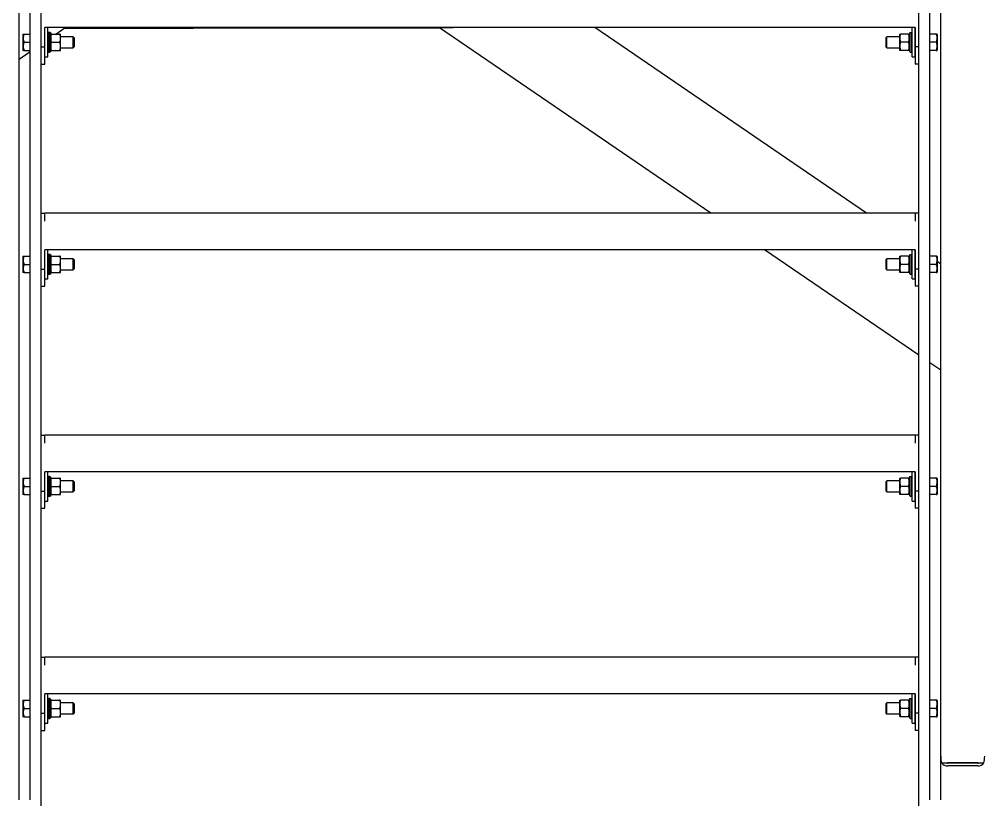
# Model space of a CAD drawing. Header units: millimetres. Extents: x 1293 to 41893, y 1011 to 26911.
# Drawn here: x 16264 to 17102, y 4667 to 5345 of the extents above; entities that cross this region are included whole.
import ezdxf

# ---------------------------------------------------------------- set-up
doc = ezdxf.new("R2010")
doc.units = ezdxf.units.MM
doc.header["$LTSCALE"] = 50
doc.layers.add('PASILLOS', color=2, linetype='Continuous')

msp = doc.modelspace()

# ---------------------------------------------------------------- linework, layer by layer
at = {"color": 7, "linetype": 'Continuous', "lineweight": 25}
for p, q in [((16295.3286007, 5331.8342872), (16303.4624474, 5337.3905372)), ((16302.2112734, 5336.5358573), (16640.279818, 5337.3853919)), ((16629.6502806, 5336.533158), (16465.3937017, 5336.9459195)), ((16864.0444382, 5176.3042543), (16628.4470705, 5337.3556573)), ((16640.279818, 5337.3853919), (16640.2798051, 5337.3905372)), ((16999.0709776, 5176.3042543), (16763.4225852, 5337.3905372)), ((16263.5878232, 5310.1520864), (16273.1128232, 5316.6586366)), ((17044.6378232, 5052.8528833), (16910.4905807, 5144.5542543)), ((17063.6878232, 5132.1329898), (17060.5128232, 5134.3033799)), ((17063.6878232, 5039.8305425), (17054.1628232, 5046.3417129))]:
    msp.add_line(p, q, dxfattribs=at)
at = {"layer": 'PASILLOS', "linetype": 'Continuous', "lineweight": 25}
for p, q in [((16282.6378232, 4373.9816934), (16282.6378232, 6718.9945175)), ((17044.6378232, 4373.9816934), (17044.6378232, 6718.9945175)), ((16273.1128232, 4666.9454056), (16273.1128232, 5618.1797134)), ((17054.1628232, 4666.9454056), (17054.1628232, 5618.1797134)), ((16263.5878232, 4704.660703), (16263.5878232, 5351.8920804)), ((17063.6878232, 4704.660703), (17063.6878232, 5351.8920804)), ((16266.9753216, 5331.8342872), (16266.7628232, 5331.4662292)), ((16266.7628232, 5331.4662292), (16266.7628232, 5317.9148452)), ((16267.6133756, 5331.8342872), (16273.1128232, 5331.8342872)), ((16285.8178232, 5320.6405372), (16285.8178232, 5337.3905372)), ((17041.4678232, 5337.3905372), (16285.8178232, 5337.3905372)), ((16288.3528232, 5311.9905372), (16288.3528232, 5337.3905372)), ((16289.1465732, 5333.3205372), (16288.3528232, 5332.5267872)), ((16288.3528232, 5332.5265443), (16289.1465732, 5333.3202696)), ((16290.0990732, 5333.3205372), (16289.1465732, 5333.3205372)), ((16289.1465732, 5333.3202696), (16289.1465732, 5316.0605372)), ((16290.0990732, 5333.3202696), (16289.1465732, 5333.3202696)), ((16290.8928232, 5332.5267872), (16290.0990732, 5333.3205372)), ((16290.0990732, 5316.0605372), (16290.0990732, 5333.3202696)), ((16290.0990732, 5333.3202696), (16290.8928232, 5332.5265443)), ((16290.8928232, 5332.5265443), (16290.8928232, 5332.5267872)), ((16290.8928232, 5332.5265443), (16290.8928232, 5316.8542872)), ((16290.9301385, 5331.8342872), (16290.8928232, 5331.7696552)), ((16291.5664341, 5331.8342872), (16298.5535872, 5331.8342872)), ((16299.2271982, 5317.6114192), (16299.2271982, 5331.7696552)), ((17028.0857635, 5331.8342872), (17028.0484482, 5331.7696552)), ((17028.0484482, 5317.6114192), (17028.0484482, 5331.7696552)), ((17035.7092122, 5331.8342872), (17028.7220591, 5331.8342872)), ((17036.3828232, 5332.5267872), (17037.1765732, 5333.3205372)), ((17037.1765732, 5333.3202696), (17036.3828232, 5332.5265443)), ((17036.3828232, 5332.5265443), (17036.3828232, 5332.5267872)), ((17036.3828232, 5332.5265443), (17036.3828232, 5316.8542872)), ((17037.1765732, 5333.3205372), (17038.1290732, 5333.3205372)), ((17037.1765732, 5316.0605372), (17037.1765732, 5333.3202696)), ((17037.1765732, 5333.3202696), (17038.1290732, 5333.3202696)), ((17038.1290732, 5333.3205372), (17038.9228232, 5332.5267872)), ((17038.1290732, 5333.3202696), (17038.1290732, 5316.0605372)), ((17038.9228232, 5332.5265443), (17038.1290732, 5333.3202696)), ((17038.9228232, 5311.9905372), (17038.9228232, 5337.3905372)), ((17041.4628232, 5311.9905372), (17041.4628232, 5337.3905372)), ((17041.4678232, 5337.3905372), (17041.4678232, 5320.6405372)), ((17059.6622708, 5331.8342872), (17054.1628232, 5331.8342872)), ((17060.5128232, 5331.4662292), (17060.3003248, 5331.8342872)), ((17060.5128232, 5331.4662292), (17060.5128232, 5317.9148452)), ((16267.6133756, 5324.6905372), (16273.1128232, 5324.6905372)), ((16291.571719, 5324.6905372), (16298.5483024, 5324.6905372)), ((16310.4190732, 5329.4530372), (16299.2271982, 5329.4530372)), ((16311.2128232, 5328.6592872), (16310.4190732, 5329.4530372)), ((16310.4190732, 5319.9280372), (16310.4190732, 5329.4530372)), ((16311.2128232, 5328.6592872), (16311.2128232, 5320.7217872)), ((17016.8565732, 5329.4530372), (17016.0628232, 5328.6592872)), ((17016.0628232, 5328.6592872), (17016.0628232, 5320.7217872)), ((17028.0484482, 5329.4530372), (17016.8565732, 5329.4530372)), ((17016.8565732, 5319.9280372), (17016.8565732, 5329.4530372)), ((17035.7039274, 5324.6905372), (17028.727344, 5324.6905372)), ((17041.4678232, 5329.4530372), (17041.4628232, 5329.4530372)), ((17059.6622708, 5324.6905372), (17054.1628232, 5324.6905372)), ((16266.7628232, 5317.9148452), (16266.9753216, 5317.5467872)), ((16267.6133756, 5317.5467872), (16273.1128232, 5317.5467872)), ((16282.6378232, 5320.6405372), (16285.8178232, 5320.6405372)), ((16285.8178232, 5305.6405372), (16285.8178232, 5320.6405372)), ((16288.3528232, 5316.8542872), (16289.1465732, 5316.0605372)), ((16289.1465732, 5316.0605372), (16290.0990732, 5316.0605372)), ((16290.0990732, 5316.0605372), (16290.8928232, 5316.8542872)), ((16291.5664341, 5317.5467872), (16298.5535872, 5317.5467872)), ((16299.1898829, 5317.5467872), (16299.2271982, 5317.6114192)), ((16299.2271982, 5319.9280372), (16310.4190732, 5319.9280372)), ((16310.4190732, 5319.9280372), (16311.2128232, 5320.7217872)), ((17016.0628232, 5320.7217872), (17016.8565732, 5319.9280372)), ((17016.8565732, 5319.9280372), (17028.0484482, 5319.9280372)), ((17035.7092122, 5317.5467872), (17028.7220591, 5317.5467872)), ((17036.3455079, 5317.5467872), (17036.3828232, 5317.6114192)), ((17036.3828232, 5316.8542872), (17037.1765732, 5316.0605372)), ((17037.1765732, 5316.0605372), (17038.1290732, 5316.0605372)), ((17038.1290732, 5316.0605372), (17038.9228232, 5316.8542872)), ((17041.4628232, 5319.9280372), (17041.4678232, 5319.9280372)), ((17044.6378232, 5320.6405372), (17041.4678232, 5320.6405372)), ((17041.4678232, 5320.6405372), (17041.4678232, 5305.6405372)), ((17059.6622708, 5317.5467872), (17054.1628232, 5317.5467872)), ((17060.3003248, 5317.5467872), (17060.5128232, 5317.9148452)), ((16285.8178232, 5311.9905372), (16288.3528232, 5311.9905372)), ((17038.9228232, 5311.9905372), (17041.4628232, 5311.9905372)), ((16282.6378232, 5305.6405372), (16285.8178232, 5305.6405372)), ((17044.6378232, 5305.6405372), (17041.4678232, 5305.6405372)), ((16282.6378232, 5176.3042543), (16285.8178232, 5176.3042543)), ((16285.8178232, 5169.4722543), (16285.8178232, 5176.3042543)), ((17041.4678232, 5176.3042543), (16285.8178232, 5176.3042543)), ((17044.6478232, 5176.3042543), (17041.4678232, 5176.3042543)), ((17041.4678232, 5176.3042543), (17041.4678232, 5169.4722543)), ((16266.9753216, 5138.9980043), (16266.7628232, 5138.6299462)), ((16266.7628232, 5138.6299462), (16266.7628232, 5125.0785623)), ((16267.6133756, 5138.9980043), (16273.1128232, 5138.9980043)), ((16285.8178232, 5127.8042543), (16285.8178232, 5144.5542543)), ((17041.4678232, 5144.5542543), (16285.8178232, 5144.5542543)), ((16288.3528232, 5119.1542543), (16288.3528232, 5144.5542543)), ((16289.1465732, 5140.4842543), (16288.3528232, 5139.6905043)), ((16288.3528232, 5139.6902613), (16289.1465732, 5140.4839867)), ((16290.0990732, 5140.4842543), (16289.1465732, 5140.4842543)), ((16289.1465732, 5140.4839867), (16289.1465732, 5123.2242543)), ((16290.0990732, 5140.4839867), (16289.1465732, 5140.4839867)), ((16290.8928232, 5139.6905043), (16290.0990732, 5140.4842543)), ((16290.0990732, 5123.2242543), (16290.0990732, 5140.4839867)), ((16290.0990732, 5140.4839867), (16290.8928232, 5139.6902613)), ((16290.8928232, 5139.6902613), (16290.8928232, 5139.6905043)), ((16290.8928232, 5139.6902613), (16290.8928232, 5124.0180043)), ((16290.9301385, 5138.9980043), (16290.8928232, 5138.9333723)), ((16291.5664341, 5138.9980043), (16298.5535872, 5138.9980043)), ((16299.2271982, 5124.7751363), (16299.2271982, 5138.9333723)), ((17028.0857635, 5138.9980043), (17028.0484482, 5138.9333723)), ((17028.0484482, 5124.7751363), (17028.0484482, 5138.9333723)), ((17035.7092122, 5138.9980043), (17028.7220591, 5138.9980043)), ((17036.3828232, 5139.6905043), (17037.1765732, 5140.4842543)), ((17037.1765732, 5140.4839867), (17036.3828232, 5139.6902613)), ((17036.3828232, 5139.6902613), (17036.3828232, 5139.6905043)), ((17036.3828232, 5139.6902613), (17036.3828232, 5124.0180043)), ((17037.1765732, 5140.4842543), (17038.1290732, 5140.4842543)), ((17037.1765732, 5123.2242543), (17037.1765732, 5140.4839867)), ((17037.1765732, 5140.4839867), (17038.1290732, 5140.4839867)), ((17038.1290732, 5140.4842543), (17038.9228232, 5139.6905043)), ((17038.1290732, 5140.4839867), (17038.1290732, 5123.2242543)), ((17038.9228232, 5139.6902613), (17038.1290732, 5140.4839867)), ((17038.9228232, 5119.1542543), (17038.9228232, 5144.5542543)), ((17041.4628232, 5119.1542543), (17041.4628232, 5144.5542543)), ((17041.4678232, 5144.5542543), (17041.4678232, 5127.8042543)), ((17059.6622708, 5138.9980043), (17054.1628232, 5138.9980043)), ((17060.5128232, 5138.6299462), (17060.3003248, 5138.9980043)), ((17060.5128232, 5138.6299462), (17060.5128232, 5125.0785623)), ((16267.6133756, 5131.8542543), (16273.1128232, 5131.8542543)), ((16291.571719, 5131.8542543), (16298.5483024, 5131.8542543)), ((16310.4190732, 5136.6167543), (16299.2271982, 5136.6167543)), ((16311.2128232, 5135.8230043), (16310.4190732, 5136.6167543)), ((16310.4190732, 5127.0917543), (16310.4190732, 5136.6167543)), ((16311.2128232, 5135.8230043), (16311.2128232, 5127.8855043)), ((17016.8565732, 5136.6167543), (17016.0628232, 5135.8230043)), ((17016.0628232, 5135.8230043), (17016.0628232, 5127.8855043)), ((17028.0484482, 5136.6167543), (17016.8565732, 5136.6167543)), ((17016.8565732, 5127.0917543), (17016.8565732, 5136.6167543)), ((17035.7039274, 5131.8542543), (17028.727344, 5131.8542543)), ((17041.4678232, 5136.6167543), (17041.4628232, 5136.6167543)), ((17059.6622708, 5131.8542543), (17054.1628232, 5131.8542543)), ((16266.7628232, 5125.0785623), (16266.9753216, 5124.7105043)), ((16267.6133756, 5124.7105043), (16273.1128232, 5124.7105043)), ((16282.6378232, 5127.8042543), (16285.8178232, 5127.8042543)), ((16285.8178232, 5112.8042543), (16285.8178232, 5127.8042543)), ((16288.3528232, 5124.0180043), (16289.1465732, 5123.2242543)), ((16289.1465732, 5123.2242543), (16290.0990732, 5123.2242543)), ((16290.0990732, 5123.2242543), (16290.8928232, 5124.0180043)), ((16291.5664341, 5124.7105043), (16298.5535872, 5124.7105043)), ((16299.1898829, 5124.7105043), (16299.2271982, 5124.7751363)), ((16299.2271982, 5127.0917543), (16310.4190732, 5127.0917543)), ((16310.4190732, 5127.0917543), (16311.2128232, 5127.8855043)), ((17016.0628232, 5127.8855043), (17016.8565732, 5127.0917543)), ((17016.8565732, 5127.0917543), (17028.0484482, 5127.0917543)), ((17035.7092122, 5124.7105043), (17028.7220591, 5124.7105043)), ((17036.3455079, 5124.7105043), (17036.3828232, 5124.7751363)), ((17036.3828232, 5124.0180043), (17037.1765732, 5123.2242543)), ((17037.1765732, 5123.2242543), (17038.1290732, 5123.2242543)), ((17038.1290732, 5123.2242543), (17038.9228232, 5124.0180043)), ((17041.4628232, 5127.0917543), (17041.4678232, 5127.0917543)), ((17044.6378232, 5127.8042543), (17041.4678232, 5127.8042543)), ((17041.4678232, 5127.8042543), (17041.4678232, 5112.8042543)), ((17059.6622708, 5124.7105043), (17054.1628232, 5124.7105043)), ((17060.3003248, 5124.7105043), (17060.5128232, 5125.0785623)), ((16285.8178232, 5119.1542543), (16288.3528232, 5119.1542543)), ((17038.9228232, 5119.1542543), (17041.4628232, 5119.1542543)), ((16282.6378232, 5112.8042543), (16285.8178232, 5112.8042543)), ((17044.6378232, 5112.8042543), (17041.4678232, 5112.8042543)), ((16282.6378232, 4983.4679714), (16285.8178232, 4983.4679714)), ((17041.4678232, 4983.4679714), (16285.8178232, 4983.4679714)), ((16285.8178232, 4976.6359714), (16285.8178232, 4983.4679714)), ((17044.6478232, 4983.4679714), (17041.4678232, 4983.4679714)), ((17041.4678232, 4983.4679714), (17041.4678232, 4976.6359714)), ((16266.9753216, 4946.1617214), (16266.7628232, 4945.7936633)), ((16266.7628232, 4945.7936633), (16266.7628232, 4932.2422794)), ((16267.6133756, 4946.1617214), (16273.1128232, 4946.1617214)), ((17041.4678232, 4951.7179714), (16285.8178232, 4951.7179714)), ((16285.8178232, 4934.9679714), (16285.8178232, 4951.7179714)), ((16288.3528232, 4926.3179714), (16288.3528232, 4951.7179714)), ((16289.1465732, 4947.6479714), (16288.3528232, 4946.8542214)), ((16288.3528232, 4946.8539784), (16289.1465732, 4947.6477038)), ((16290.0990732, 4947.6479714), (16289.1465732, 4947.6479714)), ((16289.1465732, 4947.6477038), (16289.1465732, 4930.3879714)), ((16290.0990732, 4947.6477038), (16289.1465732, 4947.6477038)), ((16290.8928232, 4946.8542214), (16290.0990732, 4947.6479714)), ((16290.0990732, 4930.3879714), (16290.0990732, 4947.6477038)), ((16290.0990732, 4947.6477038), (16290.8928232, 4946.8539784)), ((16290.8928232, 4946.8539784), (16290.8928232, 4946.8542214)), ((16290.8928232, 4946.8539784), (16290.8928232, 4931.1817214)), ((16290.9301385, 4946.1617214), (16290.8928232, 4946.0970894)), ((16291.5664341, 4946.1617214), (16298.5535872, 4946.1617214)), ((16299.2271982, 4931.9388534), (16299.2271982, 4946.0970894)), ((17028.0857635, 4946.1617214), (17028.0484482, 4946.0970894)), ((17028.0484482, 4931.9388534), (17028.0484482, 4946.0970894)), ((17035.7092122, 4946.1617214), (17028.7220591, 4946.1617214)), ((17036.3828232, 4946.8542214), (17037.1765732, 4947.6479714)), ((17037.1765732, 4947.6477038), (17036.3828232, 4946.8539784)), ((17036.3828232, 4946.8539784), (17036.3828232, 4946.8542214)), ((17036.3828232, 4946.8539784), (17036.3828232, 4931.1817214)), ((17037.1765732, 4947.6479714), (17038.1290732, 4947.6479714)), ((17037.1765732, 4930.3879714), (17037.1765732, 4947.6477038)), ((17037.1765732, 4947.6477038), (17038.1290732, 4947.6477038)), ((17038.1290732, 4947.6479714), (17038.9228232, 4946.8542214)), ((17038.1290732, 4947.6477038), (17038.1290732, 4930.3879714)), ((17038.9228232, 4946.8539784), (17038.1290732, 4947.6477038)), ((17038.9228232, 4926.3179714), (17038.9228232, 4951.7179714)), ((17041.4628232, 4926.3179714), (17041.4628232, 4951.7179714)), ((17041.4678232, 4951.7179714), (17041.4678232, 4934.9679714)), ((17059.6622708, 4946.1617214), (17054.1628232, 4946.1617214)), ((17060.5128232, 4945.7936633), (17060.3003248, 4946.1617214)), ((17060.5128232, 4945.7936633), (17060.5128232, 4932.2422794)), ((16267.6133756, 4939.0179714), (16273.1128232, 4939.0179714)), ((16291.571719, 4939.0179714), (16298.5483024, 4939.0179714)), ((16310.4190732, 4943.7804714), (16299.2271982, 4943.7804714)), ((16311.2128232, 4942.9867214), (16310.4190732, 4943.7804714)), ((16310.4190732, 4934.2554714), (16310.4190732, 4943.7804714)), ((16311.2128232, 4942.9867214), (16311.2128232, 4935.0492214)), ((17016.8565732, 4943.7804714), (17016.0628232, 4942.9867214)), ((17016.0628232, 4942.9867214), (17016.0628232, 4935.0492214)), ((17028.0484482, 4943.7804714), (17016.8565732, 4943.7804714)), ((17016.8565732, 4934.2554714), (17016.8565732, 4943.7804714)), ((17035.7039274, 4939.0179714), (17028.727344, 4939.0179714)), ((17041.4678232, 4943.7804714), (17041.4628232, 4943.7804714)), ((17059.6622708, 4939.0179714), (17054.1628232, 4939.0179714)), ((16266.7628232, 4932.2422794), (16266.9753216, 4931.8742214)), ((16267.6133756, 4931.8742214), (16273.1128232, 4931.8742214)), ((16282.6378232, 4934.9679714), (16285.8178232, 4934.9679714)), ((16285.8178232, 4919.9679714), (16285.8178232, 4934.9679714)), ((16288.3528232, 4931.1817214), (16289.1465732, 4930.3879714)), ((16289.1465732, 4930.3879714), (16290.0990732, 4930.3879714)), ((16290.0990732, 4930.3879714), (16290.8928232, 4931.1817214)), ((16291.5664341, 4931.8742214), (16298.5535872, 4931.8742214)), ((16299.1898829, 4931.8742214), (16299.2271982, 4931.9388534)), ((16299.2271982, 4934.2554714), (16310.4190732, 4934.2554714)), ((16310.4190732, 4934.2554714), (16311.2128232, 4935.0492214)), ((17016.0628232, 4935.0492214), (17016.8565732, 4934.2554714)), ((17016.8565732, 4934.2554714), (17028.0484482, 4934.2554714)), ((17035.7092122, 4931.8742214), (17028.7220591, 4931.8742214)), ((17036.3455079, 4931.8742214), (17036.3828232, 4931.9388534)), ((17036.3828232, 4931.1817214), (17037.1765732, 4930.3879714)), ((17037.1765732, 4930.3879714), (17038.1290732, 4930.3879714)), ((17038.1290732, 4930.3879714), (17038.9228232, 4931.1817214)), ((17041.4628232, 4934.2554714), (17041.4678232, 4934.2554714)), ((17044.6378232, 4934.9679714), (17041.4678232, 4934.9679714)), ((17041.4678232, 4934.9679714), (17041.4678232, 4919.9679714)), ((17059.6622708, 4931.8742214), (17054.1628232, 4931.8742214)), ((17060.3003248, 4931.8742214), (17060.5128232, 4932.2422794)), ((16285.8178232, 4926.3179714), (16288.3528232, 4926.3179714)), ((17038.9228232, 4926.3179714), (17041.4628232, 4926.3179714)), ((16282.6378232, 4919.9679714), (16285.8178232, 4919.9679714)), ((17044.6378232, 4919.9679714), (17041.4678232, 4919.9679714)), ((16282.6378232, 4790.6316885), (16285.8178232, 4790.6316885)), ((17041.4678232, 4790.6316885), (16285.8178232, 4790.6316885)), ((16285.8178232, 4783.7996885), (16285.8178232, 4790.6316885)), ((17044.6478232, 4790.6316885), (17041.4678232, 4790.6316885)), ((17041.4678232, 4790.6316885), (17041.4678232, 4783.7996885)), ((16266.9753216, 4753.3254385), (16266.7628232, 4752.9573804)), ((16266.7628232, 4752.9573804), (16266.7628232, 4739.4059965)), ((16267.6133756, 4753.3254385), (16273.1128232, 4753.3254385)), ((17041.4678232, 4758.8816885), (16285.8178232, 4758.8816885)), ((16285.8178232, 4742.1316885), (16285.8178232, 4758.8816885)), ((16288.3528232, 4733.4816885), (16288.3528232, 4758.8816885)), ((16289.1465732, 4754.8116885), (16288.3528232, 4754.0179385)), ((16288.3528232, 4754.0176955), (16289.1465732, 4754.8114209)), ((16290.0990732, 4754.8116885), (16289.1465732, 4754.8116885)), ((16289.1465732, 4754.8114209), (16289.1465732, 4737.5516885)), ((16290.0990732, 4754.8114209), (16289.1465732, 4754.8114209)), ((16290.8928232, 4754.0179385), (16290.0990732, 4754.8116885)), ((16290.0990732, 4737.5516885), (16290.0990732, 4754.8114209)), ((16290.0990732, 4754.8114209), (16290.8928232, 4754.0176955)), ((16290.8928232, 4754.0176955), (16290.8928232, 4754.0179385)), ((16290.8928232, 4754.0176955), (16290.8928232, 4738.3454385)), ((16290.9301385, 4753.3254385), (16290.8928232, 4753.2608065)), ((16291.5664341, 4753.3254385), (16298.5535872, 4753.3254385)), ((16299.2271982, 4739.1025705), (16299.2271982, 4753.2608065)), ((17028.0857635, 4753.3254385), (17028.0484482, 4753.2608065)), ((17028.0484482, 4739.1025705), (17028.0484482, 4753.2608065)), ((17035.7092122, 4753.3254385), (17028.7220591, 4753.3254385)), ((17036.3828232, 4754.0179385), (17037.1765732, 4754.8116885)), ((17037.1765732, 4754.8114209), (17036.3828232, 4754.0176955)), ((17036.3828232, 4754.0176955), (17036.3828232, 4754.0179385)), ((17036.3828232, 4754.0176955), (17036.3828232, 4738.3454385)), ((17037.1765732, 4754.8116885), (17038.1290732, 4754.8116885)), ((17037.1765732, 4737.5516885), (17037.1765732, 4754.8114209)), ((17037.1765732, 4754.8114209), (17038.1290732, 4754.8114209)), ((17038.1290732, 4754.8116885), (17038.9228232, 4754.0179385)), ((17038.1290732, 4754.8114209), (17038.1290732, 4737.5516885)), ((17038.9228232, 4754.0176955), (17038.1290732, 4754.8114209)), ((17038.9228232, 4733.4816885), (17038.9228232, 4758.8816885)), ((17041.4628232, 4733.4816885), (17041.4628232, 4758.8816885)), ((17041.4678232, 4758.8816885), (17041.4678232, 4742.1316885)), ((17059.6622708, 4753.3254385), (17054.1628232, 4753.3254385)), ((17060.5128232, 4752.9573804), (17060.3003248, 4753.3254385)), ((17060.5128232, 4752.9573804), (17060.5128232, 4739.4059965)), ((16267.6133756, 4746.1816885), (16273.1128232, 4746.1816885)), ((16291.571719, 4746.1816885), (16298.5483024, 4746.1816885)), ((16310.4190732, 4750.9441885), (16299.2271982, 4750.9441885)), ((16311.2128232, 4750.1504385), (16310.4190732, 4750.9441885)), ((16310.4190732, 4741.4191885), (16310.4190732, 4750.9441885)), ((16311.2128232, 4750.1504385), (16311.2128232, 4742.2129385)), ((17016.8565732, 4750.9441885), (17016.0628232, 4750.1504385)), ((17016.0628232, 4750.1504385), (17016.0628232, 4742.2129385)), ((17028.0484482, 4750.9441885), (17016.8565732, 4750.9441885)), ((17016.8565732, 4741.4191885), (17016.8565732, 4750.9441885)), ((17035.7039274, 4746.1816885), (17028.727344, 4746.1816885)), ((17041.4678232, 4750.9441885), (17041.4628232, 4750.9441885)), ((17059.6622708, 4746.1816885), (17054.1628232, 4746.1816885)), ((16266.7628232, 4739.4059965), (16266.9753216, 4739.0379385)), ((16267.6133756, 4739.0379385), (16273.1128232, 4739.0379385)), ((16282.6378232, 4742.1316885), (16285.8178232, 4742.1316885)), ((16285.8178232, 4727.1316885), (16285.8178232, 4742.1316885)), ((16288.3528232, 4738.3454385), (16289.1465732, 4737.5516885)), ((16289.1465732, 4737.5516885), (16290.0990732, 4737.5516885)), ((16290.0990732, 4737.5516885), (16290.8928232, 4738.3454385)), ((16291.5664341, 4739.0379385), (16298.5535872, 4739.0379385)), ((16299.1898829, 4739.0379385), (16299.2271982, 4739.1025705)), ((16299.2271982, 4741.4191885), (16310.4190732, 4741.4191885)), ((16310.4190732, 4741.4191885), (16311.2128232, 4742.2129385)), ((17016.0628232, 4742.2129385), (17016.8565732, 4741.4191885)), ((17016.8565732, 4741.4191885), (17028.0484482, 4741.4191885)), ((17035.7092122, 4739.0379385), (17028.7220591, 4739.0379385)), ((17036.3455079, 4739.0379385), (17036.3828232, 4739.1025705)), ((17036.3828232, 4738.3454385), (17037.1765732, 4737.5516885)), ((17037.1765732, 4737.5516885), (17038.1290732, 4737.5516885)), ((17038.1290732, 4737.5516885), (17038.9228232, 4738.3454385)), ((17041.4628232, 4741.4191885), (17041.4678232, 4741.4191885)), ((17044.6378232, 4742.1316885), (17041.4678232, 4742.1316885)), ((17041.4678232, 4742.1316885), (17041.4678232, 4727.1316885)), ((17059.6622708, 4739.0379385), (17054.1628232, 4739.0379385)), ((17060.3003248, 4739.0379385), (17060.5128232, 4739.4059965)), ((16285.8178232, 4733.4816885), (16288.3528232, 4733.4816885)), ((17038.9228232, 4733.4816885), (17041.4628232, 4733.4816885)), ((16282.6378232, 4727.1316885), (16285.8178232, 4727.1316885)), ((17044.6378232, 4727.1316885), (17041.4678232, 4727.1316885)), ((16263.5878232, 4666.9454056), (16263.5878232, 4704.660703)), ((17063.6878232, 4666.9454056), (17063.6878232, 4704.660703)), ((17064.3258292, 4698.8382512), (17069.7838232, 4698.8382512)), ((17095.6918232, 4698.8382512), (17069.7838232, 4698.8382512)), ((17095.6918232, 4698.5831997), (17069.7838232, 4698.5831997)), ((17095.6918232, 4696.2482962), (17069.7838232, 4696.2482962)), ((17095.6918232, 4698.8382512), (17101.1498171, 4698.8382512))]:
    msp.add_line(p, q, dxfattribs=at)
for centre, radius, start, end in [((17069.507892, 4702.7127916), 6.4703817, 216.7848413572, 272.4441349885), ((17069.7712165, 4702.4038237), 3.8206449, 248.9453872165, 270.1890552755), ((17095.9677543, 4702.7127916), 6.4703817, 267.5558650116, 323.2151586428), ((17095.7044299, 4702.4038237), 3.8206449, 269.8109447244, 291.0546127836)]:
    msp.add_arc(centre, radius, start, end, dxfattribs=at)
for centre, start_param, end_param in [((17069.7838232, 4704.660703), 1.5707963268, 2.0323981546), ((17069.7838232, 4704.660703), 1.5707963268, 2.0323981546), ((17095.6918232, 4704.660703), 4.2507871526, 4.7123889804), ((17095.6918232, 4704.660703), 4.2507871526, 4.7123889804)]:
    msp.add_ellipse(centre, major_axis=(0, 13.0729142), ratio=0.4663076582, start_param=start_param, end_param=end_param, dxfattribs=at)
for points, knots in [([(16267.6133756, 5331.8342872), (16267.430511, 5331.2146308), (16267.0608167, 5329.9618811), (16266.8556596, 5327.5305895), (16267.3199759, 5325.7902505), (16267.6133756, 5324.6905372)], [0, 0, 0, 0, 0.2648633469, 0.5354700776, 1, 1, 1, 1]), ([(16267.0210364, 5331.8342872), (16267.0135213, 5331.8342872), (16266.9859959, 5331.8342872), (16267.3492781, 5331.8342872), (16267.6133756, 5331.8342872)], [0, 0, 0, 0, 0.2730240829, 1, 1, 1, 1]), ([(16291.571719, 5324.6905372), (16291.3882554, 5325.3100812), (16291.0173572, 5326.5625791), (16290.8095507, 5328.9937693), (16291.2733499, 5330.7343676), (16291.5664341, 5331.8342872)], [0, 0, 0, 0, 0.2648580026, 0.535448761, 1, 1, 1, 1]), ([(16291.5664341, 5331.8342872), (16291.3019147, 5331.8342872), (16290.9404454, 5331.8342872), (16290.9666539, 5331.8342872), (16290.9736834, 5331.8342872)], [0, 0, 0, 0, 0.7317895733, 1, 1, 1, 1]), ([(16298.5535872, 5331.8342872), (16298.7361534, 5331.2152624), (16299.1052481, 5329.9637776), (16299.3092959, 5327.5323701), (16298.8431294, 5325.7915311), (16298.5483024, 5324.6905372)], [0, 0, 0, 0, 0.2645663682, 0.5348749116, 1, 1, 1, 1]), ([(16299.1439331, 5331.8342872), (16299.1518724, 5331.8342872), (16299.1814724, 5331.8342872), (16298.8189062, 5331.8342872), (16298.5535872, 5331.8342872)], [0, 0, 0, 0, 0.2682192491, 1, 1, 1, 1]), ([(17028.7220591, 5331.8342872), (17028.539493, 5331.2152624), (17028.1703982, 5329.9637776), (17027.9663504, 5327.5323701), (17028.4325169, 5325.7915311), (17028.727344, 5324.6905372)], [0, 0, 0, 0, 0.2645663682, 0.5348749116, 1, 1, 1, 1]), ([(17028.1317139, 5331.8342872), (17028.1237765, 5331.8342872), (17028.0941808, 5331.8342872), (17028.4567377, 5331.8342872), (17028.7220591, 5331.8342872)], [0, 0, 0, 0, 0.2681935823, 1, 1, 1, 1]), ([(17035.7039274, 5324.6905372), (17035.887391, 5325.3100812), (17036.2582891, 5326.5625791), (17036.4660956, 5328.9937693), (17036.0022964, 5330.7343676), (17035.7092122, 5331.8342872)], [0, 0, 0, 0, 0.2648580026, 0.535448761, 1, 1, 1, 1]), ([(17035.7092122, 5331.8342872), (17035.9737279, 5331.8342872), (17036.3352117, 5331.8342872), (17036.3089966, 5331.8342872), (17036.3019644, 5331.8342872)], [0, 0, 0, 0, 0.7317498631, 1, 1, 1, 1]), ([(17059.6622708, 5331.8342872), (17059.8451353, 5331.2146308), (17060.2148297, 5329.9618811), (17060.4199868, 5327.5305895), (17059.9556704, 5325.7902505), (17059.6622708, 5324.6905372)], [0, 0, 0, 0, 0.2648633469, 0.5354700776, 1, 1, 1, 1]), ([(17060.2546099, 5331.8342872), (17060.262125, 5331.8342872), (17060.2896505, 5331.8342872), (17059.9263682, 5331.8342872), (17059.6622708, 5331.8342872)], [0, 0, 0, 0, 0.2730240829, 1, 1, 1, 1]), ([(16267.6133756, 5324.6905372), (16267.430511, 5324.0708808), (16267.0608167, 5322.8181311), (16266.8556596, 5320.3868395), (16267.3199759, 5318.6465005), (16267.6133756, 5317.5467872)], [0, 0, 0, 0, 0.2648633469, 0.5354700776, 1, 1, 1, 1]), ([(16291.5664341, 5317.5467872), (16291.383868, 5318.1658119), (16291.0147732, 5319.4172968), (16290.8107254, 5321.8487042), (16291.2768919, 5323.5895433), (16291.571719, 5324.6905372)], [0, 0, 0, 0, 0.2645663682, 0.5348749116, 1, 1, 1, 1]), ([(16298.5483024, 5324.6905372), (16298.731766, 5324.0709931), (16299.1026641, 5322.8184953), (16299.3104706, 5320.387305), (16298.8466714, 5318.6467068), (16298.5535872, 5317.5467872)], [0, 0, 0, 0, 0.2648580026, 0.535448761, 1, 1, 1, 1]), ([(17028.727344, 5324.6905372), (17028.5438804, 5324.0709931), (17028.1729822, 5322.8184953), (17027.9651757, 5320.387305), (17028.4289749, 5318.6467068), (17028.7220591, 5317.5467872)], [0, 0, 0, 0, 0.2648580026, 0.535448761, 1, 1, 1, 1]), ([(17035.7092122, 5317.5467872), (17035.8917784, 5318.1658119), (17036.2608731, 5319.4172968), (17036.4649209, 5321.8487042), (17035.9987544, 5323.5895433), (17035.7039274, 5324.6905372)], [0, 0, 0, 0, 0.2645663682, 0.5348749116, 1, 1, 1, 1]), ([(17059.6622708, 5324.6905372), (17059.8451353, 5324.0708808), (17060.2148297, 5322.8181311), (17060.4199868, 5320.3868395), (17059.9556704, 5318.6465005), (17059.6622708, 5317.5467872)], [0, 0, 0, 0, 0.2648633469, 0.5354700776, 1, 1, 1, 1]), ([(16267.6133756, 5317.5467872), (16267.350072, 5317.5467872), (16266.9878664, 5317.5467872), (16267.0119948, 5317.5467872), (16267.0185832, 5317.5467872)], [0, 0, 0, 0, 0.7269449466, 1, 1, 1, 1]), ([(16290.9760883, 5317.5467872), (16290.968149, 5317.5467872), (16290.9385489, 5317.5467872), (16291.3011152, 5317.5467872), (16291.5664341, 5317.5467872)], [0, 0, 0, 0, 0.2682192491, 1, 1, 1, 1]), ([(16298.5535872, 5317.5467872), (16298.8181067, 5317.5467872), (16299.179576, 5317.5467872), (16299.1533674, 5317.5467872), (16299.146338, 5317.5467872)], [0, 0, 0, 0, 0.7317895733, 1, 1, 1, 1]), ([(17028.7220591, 5317.5467872), (17028.4575434, 5317.5467872), (17028.0960596, 5317.5467872), (17028.1222748, 5317.5467872), (17028.129307, 5317.5467872)], [0, 0, 0, 0, 0.7317498631, 1, 1, 1, 1]), ([(17036.2995575, 5317.5467872), (17036.3074948, 5317.5467872), (17036.3370905, 5317.5467872), (17035.9745336, 5317.5467872), (17035.7092122, 5317.5467872)], [0, 0, 0, 0, 0.2681935823, 1, 1, 1, 1]), ([(17059.6622708, 5317.5467872), (17059.9255743, 5317.5467872), (17060.28778, 5317.5467872), (17060.2636515, 5317.5467872), (17060.2570631, 5317.5467872)], [0, 0, 0, 0, 0.7269449466, 1, 1, 1, 1]), ([(16267.6133756, 5138.9980043), (16267.430511, 5138.3783479), (16267.0608167, 5137.1255982), (16266.8556596, 5134.6943066), (16267.3199759, 5132.9539676), (16267.6133756, 5131.8542543)], [0, 0, 0, 0, 0.2648633469, 0.5354700776, 1, 1, 1, 1]), ([(16267.0210364, 5138.9980043), (16267.0135213, 5138.9980043), (16266.9859959, 5138.9980043), (16267.3492781, 5138.9980043), (16267.6133756, 5138.9980043)], [0, 0, 0, 0, 0.2730240829, 1, 1, 1, 1]), ([(16291.571719, 5131.8542543), (16291.3882554, 5132.4737983), (16291.0173572, 5133.7262962), (16290.8095507, 5136.1574864), (16291.2733499, 5137.8980847), (16291.5664341, 5138.9980043)], [0, 0, 0, 0, 0.2648580026, 0.535448761, 1, 1, 1, 1]), ([(16291.5664341, 5138.9980043), (16291.3019147, 5138.9980043), (16290.9404454, 5138.9980043), (16290.9666539, 5138.9980043), (16290.9736834, 5138.9980043)], [0, 0, 0, 0, 0.7317895733, 1, 1, 1, 1]), ([(16298.5535872, 5138.9980043), (16298.7361534, 5138.3789795), (16299.1052481, 5137.1274947), (16299.3092959, 5134.6960872), (16298.8431294, 5132.9552481), (16298.5483024, 5131.8542543)], [0, 0, 0, 0, 0.2645663682, 0.5348749116, 1, 1, 1, 1]), ([(16299.1439331, 5138.9980043), (16299.1518724, 5138.9980043), (16299.1814724, 5138.9980043), (16298.8189062, 5138.9980043), (16298.5535872, 5138.9980043)], [0, 0, 0, 0, 0.2682192491, 1, 1, 1, 1]), ([(17028.7220591, 5138.9980043), (17028.539493, 5138.3789795), (17028.1703982, 5137.1274947), (17027.9663504, 5134.6960872), (17028.4325169, 5132.9552481), (17028.727344, 5131.8542543)], [0, 0, 0, 0, 0.2645663682, 0.5348749116, 1, 1, 1, 1]), ([(17028.1317139, 5138.9980043), (17028.1237765, 5138.9980043), (17028.0941808, 5138.9980043), (17028.4567377, 5138.9980043), (17028.7220591, 5138.9980043)], [0, 0, 0, 0, 0.2681935823, 1, 1, 1, 1]), ([(17035.7039274, 5131.8542543), (17035.887391, 5132.4737983), (17036.2582891, 5133.7262962), (17036.4660956, 5136.1574864), (17036.0022964, 5137.8980847), (17035.7092122, 5138.9980043)], [0, 0, 0, 0, 0.2648580026, 0.535448761, 1, 1, 1, 1]), ([(17035.7092122, 5138.9980043), (17035.9737279, 5138.9980043), (17036.3352117, 5138.9980043), (17036.3089966, 5138.9980043), (17036.3019644, 5138.9980043)], [0, 0, 0, 0, 0.7317498631, 1, 1, 1, 1]), ([(17059.6622708, 5138.9980043), (17059.8451353, 5138.3783479), (17060.2148297, 5137.1255982), (17060.4199868, 5134.6943066), (17059.9556704, 5132.9539676), (17059.6622708, 5131.8542543)], [0, 0, 0, 0, 0.2648633469, 0.5354700776, 1, 1, 1, 1]), ([(17060.2546099, 5138.9980043), (17060.262125, 5138.9980043), (17060.2896505, 5138.9980043), (17059.9263682, 5138.9980043), (17059.6622708, 5138.9980043)], [0, 0, 0, 0, 0.2730240829, 1, 1, 1, 1]), ([(16267.6133756, 5131.8542543), (16267.430511, 5131.2345979), (16267.0608167, 5129.9818482), (16266.8556596, 5127.5505566), (16267.3199759, 5125.8102176), (16267.6133756, 5124.7105043)], [0, 0, 0, 0, 0.2648633469, 0.5354700776, 1, 1, 1, 1]), ([(16291.5664341, 5124.7105043), (16291.383868, 5125.329529), (16291.0147732, 5126.5810139), (16290.8107254, 5129.0124213), (16291.2768919, 5130.7532604), (16291.571719, 5131.8542543)], [0, 0, 0, 0, 0.2645663682, 0.5348749116, 1, 1, 1, 1]), ([(16298.5483024, 5131.8542543), (16298.731766, 5131.2347102), (16299.1026641, 5129.9822123), (16299.3104706, 5127.5510221), (16298.8466714, 5125.8104239), (16298.5535872, 5124.7105043)], [0, 0, 0, 0, 0.2648580026, 0.535448761, 1, 1, 1, 1]), ([(17028.727344, 5131.8542543), (17028.5438804, 5131.2347102), (17028.1729822, 5129.9822123), (17027.9651757, 5127.5510221), (17028.4289749, 5125.8104239), (17028.7220591, 5124.7105043)], [0, 0, 0, 0, 0.2648580026, 0.535448761, 1, 1, 1, 1]), ([(17035.7092122, 5124.7105043), (17035.8917784, 5125.329529), (17036.2608731, 5126.5810139), (17036.4649209, 5129.0124213), (17035.9987544, 5130.7532604), (17035.7039274, 5131.8542543)], [0, 0, 0, 0, 0.2645663682, 0.5348749116, 1, 1, 1, 1]), ([(17059.6622708, 5131.8542543), (17059.8451353, 5131.2345979), (17060.2148297, 5129.9818482), (17060.4199868, 5127.5505566), (17059.9556704, 5125.8102176), (17059.6622708, 5124.7105043)], [0, 0, 0, 0, 0.2648633469, 0.5354700776, 1, 1, 1, 1]), ([(16267.6133756, 5124.7105043), (16267.350072, 5124.7105043), (16266.9878664, 5124.7105043), (16267.0119948, 5124.7105043), (16267.0185832, 5124.7105043)], [0, 0, 0, 0, 0.7269449466, 1, 1, 1, 1]), ([(16290.9760883, 5124.7105043), (16290.968149, 5124.7105043), (16290.9385489, 5124.7105043), (16291.3011152, 5124.7105043), (16291.5664341, 5124.7105043)], [0, 0, 0, 0, 0.2682192491, 1, 1, 1, 1]), ([(16298.5535872, 5124.7105043), (16298.8181067, 5124.7105043), (16299.179576, 5124.7105043), (16299.1533674, 5124.7105043), (16299.146338, 5124.7105043)], [0, 0, 0, 0, 0.7317895733, 1, 1, 1, 1]), ([(17028.7220591, 5124.7105043), (17028.4575434, 5124.7105043), (17028.0960596, 5124.7105043), (17028.1222748, 5124.7105043), (17028.129307, 5124.7105043)], [0, 0, 0, 0, 0.7317498631, 1, 1, 1, 1]), ([(17036.2995575, 5124.7105043), (17036.3074948, 5124.7105043), (17036.3370905, 5124.7105043), (17035.9745336, 5124.7105043), (17035.7092122, 5124.7105043)], [0, 0, 0, 0, 0.2681935823, 1, 1, 1, 1]), ([(17059.6622708, 5124.7105043), (17059.9255743, 5124.7105043), (17060.28778, 5124.7105043), (17060.2636515, 5124.7105043), (17060.2570631, 5124.7105043)], [0, 0, 0, 0, 0.7269449466, 1, 1, 1, 1]), ([(16267.6133756, 4946.1617214), (16267.430511, 4945.542065), (16267.0608167, 4944.2893153), (16266.8556596, 4941.8580237), (16267.3199759, 4940.1176847), (16267.6133756, 4939.0179714)], [0, 0, 0, 0, 0.2648633469, 0.5354700776, 1, 1, 1, 1]), ([(16267.0210364, 4946.1617214), (16267.0135213, 4946.1617214), (16266.9859959, 4946.1617214), (16267.3492781, 4946.1617214), (16267.6133756, 4946.1617214)], [0, 0, 0, 0, 0.2730240829, 1, 1, 1, 1]), ([(16291.571719, 4939.0179714), (16291.3882554, 4939.6375154), (16291.0173572, 4940.8900133), (16290.8095507, 4943.3212035), (16291.2733499, 4945.0618018), (16291.5664341, 4946.1617214)], [0, 0, 0, 0, 0.2648580026, 0.535448761, 1, 1, 1, 1]), ([(16291.5664341, 4946.1617214), (16291.3019147, 4946.1617214), (16290.9404454, 4946.1617214), (16290.9666539, 4946.1617214), (16290.9736834, 4946.1617214)], [0, 0, 0, 0, 0.7317895733, 1, 1, 1, 1]), ([(16298.5535872, 4946.1617214), (16298.7361534, 4945.5426966), (16299.1052481, 4944.2912118), (16299.3092959, 4941.8598043), (16298.8431294, 4940.1189652), (16298.5483024, 4939.0179714)], [0, 0, 0, 0, 0.2645663682, 0.5348749116, 1, 1, 1, 1]), ([(16299.1439331, 4946.1617214), (16299.1518724, 4946.1617214), (16299.1814724, 4946.1617214), (16298.8189062, 4946.1617214), (16298.5535872, 4946.1617214)], [0, 0, 0, 0, 0.2682192491, 1, 1, 1, 1]), ([(17028.7220591, 4946.1617214), (17028.539493, 4945.5426966), (17028.1703982, 4944.2912118), (17027.9663504, 4941.8598043), (17028.4325169, 4940.1189652), (17028.727344, 4939.0179714)], [0, 0, 0, 0, 0.2645663682, 0.5348749116, 1, 1, 1, 1]), ([(17028.1317139, 4946.1617214), (17028.1237765, 4946.1617214), (17028.0941808, 4946.1617214), (17028.4567377, 4946.1617214), (17028.7220591, 4946.1617214)], [0, 0, 0, 0, 0.2681935823, 1, 1, 1, 1]), ([(17035.7039274, 4939.0179714), (17035.887391, 4939.6375154), (17036.2582891, 4940.8900133), (17036.4660956, 4943.3212035), (17036.0022964, 4945.0618018), (17035.7092122, 4946.1617214)], [0, 0, 0, 0, 0.2648580026, 0.535448761, 1, 1, 1, 1]), ([(17035.7092122, 4946.1617214), (17035.9737279, 4946.1617214), (17036.3352117, 4946.1617214), (17036.3089966, 4946.1617214), (17036.3019644, 4946.1617214)], [0, 0, 0, 0, 0.7317498631, 1, 1, 1, 1]), ([(17059.6622708, 4946.1617214), (17059.8451353, 4945.542065), (17060.2148297, 4944.2893153), (17060.4199868, 4941.8580237), (17059.9556704, 4940.1176847), (17059.6622708, 4939.0179714)], [0, 0, 0, 0, 0.2648633469, 0.5354700776, 1, 1, 1, 1]), ([(17060.2546099, 4946.1617214), (17060.262125, 4946.1617214), (17060.2896505, 4946.1617214), (17059.9263682, 4946.1617214), (17059.6622708, 4946.1617214)], [0, 0, 0, 0, 0.2730240829, 1, 1, 1, 1]), ([(16267.6133756, 4939.0179714), (16267.430511, 4938.398315), (16267.0608167, 4937.1455653), (16266.8556596, 4934.7142737), (16267.3199759, 4932.9739347), (16267.6133756, 4931.8742214)], [0, 0, 0, 0, 0.2648633469, 0.5354700776, 1, 1, 1, 1]), ([(16291.5664341, 4931.8742214), (16291.383868, 4932.4932461), (16291.0147732, 4933.744731), (16290.8107254, 4936.1761384), (16291.2768919, 4937.9169775), (16291.571719, 4939.0179714)], [0, 0, 0, 0, 0.2645663682, 0.5348749116, 1, 1, 1, 1]), ([(16298.5483024, 4939.0179714), (16298.731766, 4938.3984273), (16299.1026641, 4937.1459294), (16299.3104706, 4934.7147392), (16298.8466714, 4932.974141), (16298.5535872, 4931.8742214)], [0, 0, 0, 0, 0.2648580026, 0.535448761, 1, 1, 1, 1]), ([(17028.727344, 4939.0179714), (17028.5438804, 4938.3984273), (17028.1729822, 4937.1459294), (17027.9651757, 4934.7147392), (17028.4289749, 4932.974141), (17028.7220591, 4931.8742214)], [0, 0, 0, 0, 0.2648580026, 0.535448761, 1, 1, 1, 1]), ([(17035.7092122, 4931.8742214), (17035.8917784, 4932.4932461), (17036.2608731, 4933.744731), (17036.4649209, 4936.1761384), (17035.9987544, 4937.9169775), (17035.7039274, 4939.0179714)], [0, 0, 0, 0, 0.2645663682, 0.5348749116, 1, 1, 1, 1]), ([(17059.6622708, 4939.0179714), (17059.8451353, 4938.398315), (17060.2148297, 4937.1455653), (17060.4199868, 4934.7142737), (17059.9556704, 4932.9739347), (17059.6622708, 4931.8742214)], [0, 0, 0, 0, 0.2648633469, 0.5354700776, 1, 1, 1, 1]), ([(16267.6133756, 4931.8742214), (16267.350072, 4931.8742214), (16266.9878664, 4931.8742214), (16267.0119948, 4931.8742214), (16267.0185832, 4931.8742214)], [0, 0, 0, 0, 0.7269449466, 1, 1, 1, 1]), ([(16290.9760883, 4931.8742214), (16290.968149, 4931.8742214), (16290.9385489, 4931.8742214), (16291.3011152, 4931.8742214), (16291.5664341, 4931.8742214)], [0, 0, 0, 0, 0.2682192491, 1, 1, 1, 1]), ([(16298.5535872, 4931.8742214), (16298.8181067, 4931.8742214), (16299.179576, 4931.8742214), (16299.1533674, 4931.8742214), (16299.146338, 4931.8742214)], [0, 0, 0, 0, 0.7317895733, 1, 1, 1, 1]), ([(17028.7220591, 4931.8742214), (17028.4575434, 4931.8742214), (17028.0960596, 4931.8742214), (17028.1222748, 4931.8742214), (17028.129307, 4931.8742214)], [0, 0, 0, 0, 0.7317498631, 1, 1, 1, 1]), ([(17036.2995575, 4931.8742214), (17036.3074948, 4931.8742214), (17036.3370905, 4931.8742214), (17035.9745336, 4931.8742214), (17035.7092122, 4931.8742214)], [0, 0, 0, 0, 0.2681935823, 1, 1, 1, 1]), ([(17059.6622708, 4931.8742214), (17059.9255743, 4931.8742214), (17060.28778, 4931.8742214), (17060.2636515, 4931.8742214), (17060.2570631, 4931.8742214)], [0, 0, 0, 0, 0.7269449466, 1, 1, 1, 1]), ([(16267.6133756, 4753.3254385), (16267.430511, 4752.7057821), (16267.0608167, 4751.4530324), (16266.8556596, 4749.0217408), (16267.3199759, 4747.2814018), (16267.6133756, 4746.1816885)], [0, 0, 0, 0, 0.2648633469, 0.5354700776, 1, 1, 1, 1]), ([(16267.0210364, 4753.3254385), (16267.0135213, 4753.3254385), (16266.9859959, 4753.3254385), (16267.3492781, 4753.3254385), (16267.6133756, 4753.3254385)], [0, 0, 0, 0, 0.2730240829, 1, 1, 1, 1]), ([(16291.571719, 4746.1816885), (16291.3882554, 4746.8012325), (16291.0173572, 4748.0537304), (16290.8095507, 4750.4849206), (16291.2733499, 4752.2255189), (16291.5664341, 4753.3254385)], [0, 0, 0, 0, 0.2648580026, 0.535448761, 1, 1, 1, 1]), ([(16291.5664341, 4753.3254385), (16291.3019147, 4753.3254385), (16290.9404454, 4753.3254385), (16290.9666539, 4753.3254385), (16290.9736834, 4753.3254385)], [0, 0, 0, 0, 0.7317895733, 1, 1, 1, 1]), ([(16298.5535872, 4753.3254385), (16298.7361534, 4752.7064137), (16299.1052481, 4751.4549289), (16299.3092959, 4749.0235214), (16298.8431294, 4747.2826823), (16298.5483024, 4746.1816885)], [0, 0, 0, 0, 0.2645663682, 0.5348749116, 1, 1, 1, 1]), ([(16299.1439331, 4753.3254385), (16299.1518724, 4753.3254385), (16299.1814724, 4753.3254385), (16298.8189062, 4753.3254385), (16298.5535872, 4753.3254385)], [0, 0, 0, 0, 0.2682192491, 1, 1, 1, 1]), ([(17028.7220591, 4753.3254385), (17028.539493, 4752.7064137), (17028.1703982, 4751.4549289), (17027.9663504, 4749.0235214), (17028.4325169, 4747.2826823), (17028.727344, 4746.1816885)], [0, 0, 0, 0, 0.2645663682, 0.5348749116, 1, 1, 1, 1]), ([(17028.1317139, 4753.3254385), (17028.1237765, 4753.3254385), (17028.0941808, 4753.3254385), (17028.4567377, 4753.3254385), (17028.7220591, 4753.3254385)], [0, 0, 0, 0, 0.2681935823, 1, 1, 1, 1]), ([(17035.7039274, 4746.1816885), (17035.887391, 4746.8012325), (17036.2582891, 4748.0537304), (17036.4660956, 4750.4849206), (17036.0022964, 4752.2255189), (17035.7092122, 4753.3254385)], [0, 0, 0, 0, 0.2648580026, 0.535448761, 1, 1, 1, 1]), ([(17035.7092122, 4753.3254385), (17035.9737279, 4753.3254385), (17036.3352117, 4753.3254385), (17036.3089966, 4753.3254385), (17036.3019644, 4753.3254385)], [0, 0, 0, 0, 0.7317498631, 1, 1, 1, 1]), ([(17059.6622708, 4753.3254385), (17059.8451353, 4752.7057821), (17060.2148297, 4751.4530324), (17060.4199868, 4749.0217408), (17059.9556704, 4747.2814018), (17059.6622708, 4746.1816885)], [0, 0, 0, 0, 0.2648633469, 0.5354700776, 1, 1, 1, 1]), ([(17060.2546099, 4753.3254385), (17060.262125, 4753.3254385), (17060.2896505, 4753.3254385), (17059.9263682, 4753.3254385), (17059.6622708, 4753.3254385)], [0, 0, 0, 0, 0.2730240829, 1, 1, 1, 1]), ([(16267.6133756, 4746.1816885), (16267.430511, 4745.5620321), (16267.0608167, 4744.3092824), (16266.8556596, 4741.8779908), (16267.3199759, 4740.1376518), (16267.6133756, 4739.0379385)], [0, 0, 0, 0, 0.2648633469, 0.5354700776, 1, 1, 1, 1]), ([(16291.5664341, 4739.0379385), (16291.383868, 4739.6569632), (16291.0147732, 4740.9084481), (16290.8107254, 4743.3398555), (16291.2768919, 4745.0806946), (16291.571719, 4746.1816885)], [0, 0, 0, 0, 0.2645663682, 0.5348749116, 1, 1, 1, 1]), ([(16298.5483024, 4746.1816885), (16298.731766, 4745.5621444), (16299.1026641, 4744.3096465), (16299.3104706, 4741.8784563), (16298.8466714, 4740.1378581), (16298.5535872, 4739.0379385)], [0, 0, 0, 0, 0.2648580026, 0.535448761, 1, 1, 1, 1]), ([(17028.727344, 4746.1816885), (17028.5438804, 4745.5621444), (17028.1729822, 4744.3096465), (17027.9651757, 4741.8784563), (17028.4289749, 4740.1378581), (17028.7220591, 4739.0379385)], [0, 0, 0, 0, 0.2648580026, 0.535448761, 1, 1, 1, 1]), ([(17035.7092122, 4739.0379385), (17035.8917784, 4739.6569632), (17036.2608731, 4740.9084481), (17036.4649209, 4743.3398555), (17035.9987544, 4745.0806946), (17035.7039274, 4746.1816885)], [0, 0, 0, 0, 0.2645663682, 0.5348749116, 1, 1, 1, 1]), ([(17059.6622708, 4746.1816885), (17059.8451353, 4745.5620321), (17060.2148297, 4744.3092824), (17060.4199868, 4741.8779908), (17059.9556704, 4740.1376518), (17059.6622708, 4739.0379385)], [0, 0, 0, 0, 0.2648633469, 0.5354700776, 1, 1, 1, 1]), ([(16267.6133756, 4739.0379385), (16267.350072, 4739.0379385), (16266.9878664, 4739.0379385), (16267.0119948, 4739.0379385), (16267.0185832, 4739.0379385)], [0, 0, 0, 0, 0.7269449466, 1, 1, 1, 1]), ([(16290.9760883, 4739.0379385), (16290.968149, 4739.0379385), (16290.9385489, 4739.0379385), (16291.3011152, 4739.0379385), (16291.5664341, 4739.0379385)], [0, 0, 0, 0, 0.2682192491, 1, 1, 1, 1]), ([(16298.5535872, 4739.0379385), (16298.8181067, 4739.0379385), (16299.179576, 4739.0379385), (16299.1533674, 4739.0379385), (16299.146338, 4739.0379385)], [0, 0, 0, 0, 0.7317895733, 1, 1, 1, 1]), ([(17028.7220591, 4739.0379385), (17028.4575434, 4739.0379385), (17028.0960596, 4739.0379385), (17028.1222748, 4739.0379385), (17028.129307, 4739.0379385)], [0, 0, 0, 0, 0.7317498631, 1, 1, 1, 1]), ([(17036.2995575, 4739.0379385), (17036.3074948, 4739.0379385), (17036.3370905, 4739.0379385), (17035.9745336, 4739.0379385), (17035.7092122, 4739.0379385)], [0, 0, 0, 0, 0.2681935823, 1, 1, 1, 1]), ([(17059.6622708, 4739.0379385), (17059.9255743, 4739.0379385), (17060.28778, 4739.0379385), (17060.2636515, 4739.0379385), (17060.2570631, 4739.0379385)], [0, 0, 0, 0, 0.7269449466, 1, 1, 1, 1])]:
    msp.add_open_spline(points, degree=3, knots=knots, dxfattribs=at)

doc.saveas('drawing.dxf')
